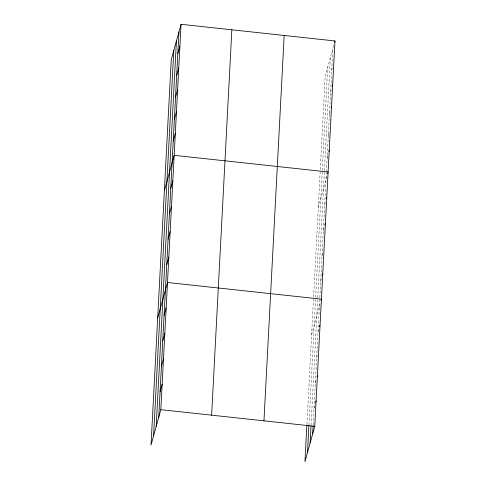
<?xml version="1.0" encoding="UTF-8"?>
<svg xmlns="http://www.w3.org/2000/svg" width="486" height="486" viewBox="0 0 486 486"><rect width="100%" height="100%" fill="white"/><g stroke="black" fill="none" stroke-linecap="round" stroke-linejoin="round"><path stroke-width="0.36" stroke-dasharray="2.43 1.82" d="M306.909 424.296L325.17 76.326L334.216 43.697M308.944 424.837L322.261 171.06M322.303 170.307L327.716 67.141M311.058 425.098L324.375 171.388M324.411 170.635L330.34 57.676M313.136 424.886L326.367 172.743M326.41 171.989L332.886 48.491M331.744 70.33L332.88 66.218M330.595 92.17L331.738 88.057M329.447 114.003L330.401 110.577M328.305 135.843L329.253 132.417M327.157 157.683L328.111 154.256M318.294 207.352L326.774 176.776M324.678 204.952L325.626 201.526M323.342 230.388L324.484 226.276M322.005 255.824L323.147 251.712M320.675 281.26L322.005 276.461M311.617 334.526L320.098 303.95M318.002 332.126L318.956 328.7M316.672 357.562L317.808 353.45M315.335 382.998L316.477 378.886M313.999 408.428L315.329 403.635"/><path stroke-width="0.73" d="M153.57 435.857L173.794 50.489M156.194 426.398L176.418 41.024M158.74 417.207L178.963 31.839M181.053 24.3L171.242 59.675L151.025 445.042L160.83 409.674L181.053 24.3L334.976 40.958L314.758 426.325L304.947 461.7L306.866 425.043M211.629 415.166L231.852 29.798M263.959 420.827L284.182 35.46M307.492 452.515L308.908 425.584M310.117 443.05L311.022 425.845M312.662 433.864L313.099 425.633M177.815 53.679L179.911 46.14M176.673 75.512L178.763 67.973M175.525 97.352L177.615 89.813M174.383 119.192L176.473 111.652M173.235 141.025L175.325 133.486M164.371 190.7L174.176 155.326L328.105 171.983L327.722 173.35M170.756 188.301L172.846 180.762M169.42 213.731L171.509 206.198M168.083 239.167L170.173 231.628M166.747 264.603L168.842 257.064M157.695 317.874L167.506 282.5L321.428 299.151L321.052 300.524M164.08 315.469L166.169 307.936M162.743 340.905L164.833 333.366M161.413 366.341L163.503 358.802M160.076 391.777L162.166 384.238M334.599 42.325L334.976 40.958M332.114 86.684L332.685 84.631M331.16 107.837L331.543 106.47M328.87 151.517L329.247 150.144M326.385 198.786L326.768 197.413M324.861 224.909L325.243 223.536M322.382 275.088L322.765 273.721M319.527 326.647L319.903 325.274M317.042 376.826L317.425 375.459M315.712 402.262L316.088 400.889M160.83 409.674L314.758 426.325"/></g></svg>
